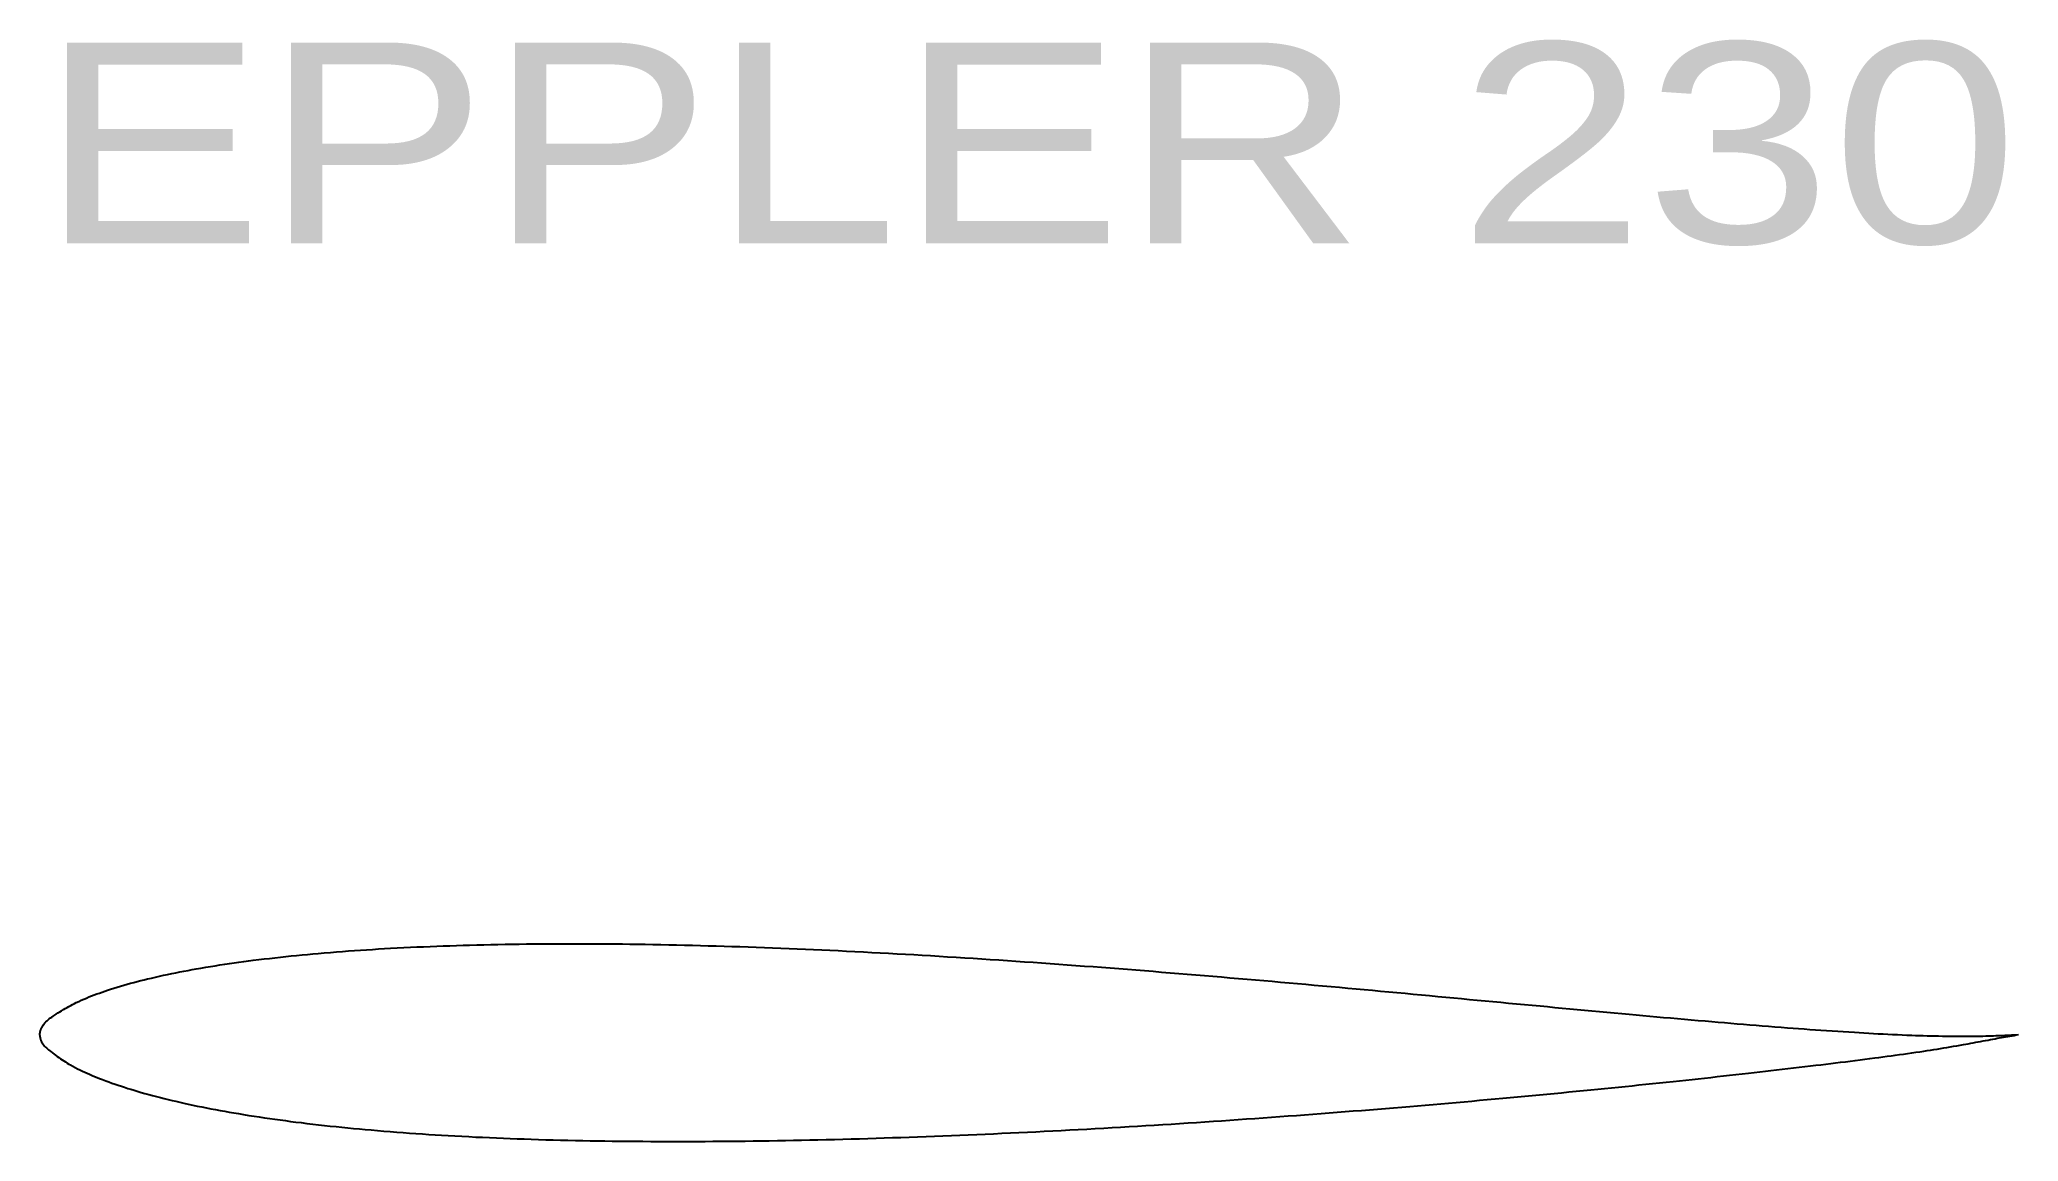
# Model space of a CAD drawing. Extents: x 0.1 to 10.1, y -0.5 to 5.1.
import ezdxf
from ezdxf.enums import TextEntityAlignment as Align

# ---------------------------------------------------------------- set-up
doc = ezdxf.new("R2010")
doc.units = 0
doc.layers.get('0').update_dxf_attribs({"linetype": 'CONTINUOUS'})

msp = doc.modelspace()

# ---------------------------------------------------------------- linework, layer by layer
at = {"color": 3, "linetype": 'CONTINUOUS'}
for points in [[(0.0505, 0.0483), (0.0512, 0.0513), (0.0519, 0.0544), (0.0527, 0.0574), (0.0534, 0.0604), (0.0542, 0.0634), (0.055, 0.0663), (0.0559, 0.0693), (0.0568, 0.0722), (0.0578, 0.0751), (0.0589, 0.0779), (0.06, 0.0807), (0.0612, 0.0834), (0.0646, 0.0899), (0.0685, 0.096), (0.0728, 0.1019), (0.0776, 0.1075), (0.0827, 0.1129), (0.0882, 0.1181), (0.0939, 0.1231), (0.0998, 0.1279), (0.106, 0.1326), (0.1122, 0.1371), (0.1186, 0.1415), (0.125, 0.1458), (0.1341, 0.152), (0.1433, 0.1579), (0.1525, 0.1637), (0.1616, 0.1694), (0.1708, 0.175), (0.18, 0.1804), (0.1892, 0.1857), (0.1984, 0.1909), (0.2077, 0.1959), (0.217, 0.2009), (0.2264, 0.2057), (0.2359, 0.2104), (0.2485, 0.2164), (0.2612, 0.2222), (0.274, 0.2279), (0.287, 0.2334), (0.3, 0.2388), (0.3131, 0.244), (0.3263, 0.249), (0.3396, 0.254), (0.3529, 0.2588), (0.3663, 0.2634), (0.3797, 0.268), (0.3931, 0.2725), (0.4098, 0.278), (0.4266, 0.2833), (0.4434, 0.2885), (0.4602, 0.2935), (0.4771, 0.2984), (0.4939, 0.3033), (0.5108, 0.308), (0.5277, 0.3125), (0.5447, 0.317), (0.5617, 0.3214), (0.5786, 0.3257), (0.5957, 0.3298), (0.6161, 0.3347), (0.6365, 0.3394), (0.657, 0.3441), (0.6775, 0.3486), (0.698, 0.353), (0.7185, 0.3572), (0.7391, 0.3614), (0.7597, 0.3655), (0.7803, 0.3694), (0.801, 0.3733), (0.8216, 0.3771), (0.8423, 0.3808), (0.8663, 0.3849), (0.8903, 0.389), (0.9143, 0.3929), (0.9383, 0.3968), (0.9624, 0.4005), (0.9865, 0.4042), (1.0105, 0.4078), (1.0346, 0.4112), (1.0587, 0.4146), (1.0828, 0.4179), (1.107, 0.4211), (1.1311, 0.4242), (1.1584, 0.4276), (1.1858, 0.4309), (1.2131, 0.4341), (1.2405, 0.4373), (1.2678, 0.4403), (1.2952, 0.4432), (1.3226, 0.4461), (1.35, 0.4488), (1.3774, 0.4515), (1.4048, 0.4541), (1.4322, 0.4566), (1.4597, 0.4591), (1.4901, 0.4617), (1.5205, 0.4642), (1.551, 0.4667), (1.5815, 0.4691), (1.6119, 0.4713), (1.6424, 0.4735), (1.6729, 0.4756), (1.7033, 0.4777), (1.7338, 0.4796), (1.7643, 0.4815), (1.7948, 0.4833), (1.8253, 0.485), (1.8586, 0.4868), (1.8919, 0.4885), (1.9251, 0.4901), (1.9584, 0.4917), (1.9917, 0.4931), (2.025, 0.4945), (2.0583, 0.4958), (2.0916, 0.4971), (2.1249, 0.4982), (2.1582, 0.4993), (2.1915, 0.5004), (2.2248, 0.5013), (2.2606, 0.5023), (2.2965, 0.5031), (2.3323, 0.5039), (2.3681, 0.5046), (2.404, 0.5053), (2.4398, 0.5059), (2.4757, 0.5064), (2.5115, 0.5068), (2.5474, 0.5072), (2.5832, 0.5075), (2.619, 0.5077), (2.6549, 0.5079), (2.693, 0.508), (2.731, 0.5081), (2.7691, 0.5081), (2.8071, 0.508), (2.8452, 0.5079), (2.8833, 0.5077), (2.9213, 0.5074), (2.9594, 0.507), (2.9974, 0.5067), (3.0355, 0.5062), (3.0735, 0.5057), (3.1116, 0.5051), (3.1515, 0.5044), (3.1915, 0.5037), (3.2314, 0.5029), (3.2714, 0.5021), (3.3113, 0.5012), (3.3512, 0.5002), (3.3912, 0.4992), (3.4311, 0.4981), (3.471, 0.4969), (3.511, 0.4957), (3.5509, 0.4945), (3.5908, 0.4932), (3.6322, 0.4918), (3.6737, 0.4903), (3.7151, 0.4888), (3.7565, 0.4873), (3.7979, 0.4857), (3.8394, 0.484), (3.8808, 0.4823), (3.9222, 0.4805), (3.9636, 0.4787), (4.005, 0.4769), (4.0464, 0.4749), (4.0878, 0.473), (4.1304, 0.4709), (4.1729, 0.4688), (4.2154, 0.4667), (4.2579, 0.4645), (4.3005, 0.4622), (4.343, 0.4599), (4.3855, 0.4576), (4.428, 0.4552), (4.4705, 0.4528), (4.513, 0.4503), (4.5556, 0.4478), (4.5981, 0.4453), (4.6413, 0.4426), (4.6844, 0.44), (4.7276, 0.4373), (4.7708, 0.4345), (4.814, 0.4317), (4.8572, 0.4289), (4.9003, 0.426), (4.9435, 0.4231), (4.9867, 0.4202), (5.0299, 0.4172), (5.073, 0.4142), (5.1162, 0.4112), (5.1596, 0.4081), (5.203, 0.4049), (5.2464, 0.4018), (5.2898, 0.3986), (5.3332, 0.3954), (5.3767, 0.3921), (5.4201, 0.3888), (5.4635, 0.3855), (5.5068, 0.3822), (5.5502, 0.3788), (5.5936, 0.3754), (5.637, 0.3719), (5.6802, 0.3685), (5.7234, 0.365), (5.7666, 0.3615), (5.8098, 0.358), (5.853, 0.3545), (5.8961, 0.3509), (5.9393, 0.3473), (5.9825, 0.3437), (6.0257, 0.3401), (6.0688, 0.3364), (6.112, 0.3327), (6.1552, 0.329), (6.1976, 0.3254), (6.2401, 0.3217), (6.2826, 0.318), (6.3251, 0.3142), (6.3675, 0.3105), (6.41, 0.3067), (6.4525, 0.3029), (6.4949, 0.2991), (6.5374, 0.2953), (6.5799, 0.2915), (6.6223, 0.2877), (6.6648, 0.2838), (6.7061, 0.28), (6.7474, 0.2763), (6.7887, 0.2725), (6.83, 0.2687), (6.8713, 0.2649), (6.9126, 0.2611), (6.9539, 0.2572), (6.9952, 0.2534), (7.0365, 0.2496), (7.0778, 0.2457), (7.1191, 0.2419), (7.1604, 0.238), (7.2001, 0.2343), (7.2397, 0.2305), (7.2794, 0.2268), (7.3191, 0.2231), (7.3587, 0.2194), (7.3984, 0.2156), (7.4381, 0.2119), (7.4778, 0.2082), (7.5174, 0.2044), (7.5571, 0.2007), (7.5968, 0.197), (7.6364, 0.1933), (7.674, 0.1898), (7.7115, 0.1862), (7.749, 0.1827), (7.7865, 0.1792), (7.8241, 0.1758), (7.8616, 0.1723), (7.8991, 0.1688), (7.9367, 0.1653), (7.9742, 0.1619), (8.0118, 0.1584), (8.0493, 0.155), (8.0868, 0.1515), (8.1217, 0.1484), (8.1566, 0.1452), (8.1916, 0.142), (8.2265, 0.1389), (8.2614, 0.1358), (8.2963, 0.1326), (8.3312, 0.1295), (8.3661, 0.1265), (8.401, 0.1234), (8.436, 0.1204), (8.4709, 0.1173), (8.5058, 0.1143), (8.5376, 0.1116), (8.5694, 0.1089), (8.6012, 0.1063), (8.633, 0.1036), (8.6648, 0.101), (8.6966, 0.0984), (8.7284, 0.0958), (8.7602, 0.0933), (8.792, 0.0908), (8.8239, 0.0883), (8.8557, 0.0858), (8.8875, 0.0834), (8.9157, 0.0813), (8.9439, 0.0792), (8.9721, 0.0771), (9.0003, 0.0751), (9.0285, 0.0731), (9.0567, 0.0711), (9.0849, 0.0692), (9.1131, 0.0672), (9.1413, 0.0654), (9.1695, 0.0635)], [(9.1695, 0.0635), (9.1977, 0.0618), (9.2259, 0.06), (9.25, 0.0586), (9.2741, 0.0571), (9.2982, 0.0558), (9.3223, 0.0544), (9.3464, 0.0531), (9.3706, 0.0519), (9.3947, 0.0507), (9.4188, 0.0495), (9.4429, 0.0484), (9.467, 0.0474), (9.4911, 0.0464), (9.5153, 0.0455), (9.5347, 0.0448), (9.5541, 0.0442), (9.5735, 0.0436), (9.5929, 0.043), (9.6124, 0.0425), (9.6318, 0.0421), (9.6512, 0.0417), (9.6706, 0.0413), (9.6901, 0.0411), (9.7095, 0.0408), (9.7289, 0.0406), (9.7484, 0.0405), (9.7625, 0.0404), (9.7767, 0.0404), (9.7908, 0.0404), (9.805, 0.0405), (9.8191, 0.0406), (9.8333, 0.0407), (9.8474, 0.0409), (9.8616, 0.0411), (9.8757, 0.0413), (9.8899, 0.0416), (9.904, 0.042), (9.9181, 0.0424), (9.9296, 0.0428), (9.941, 0.0432), (9.9524, 0.0436), (9.9638, 0.0441), (9.9752, 0.0445), (9.9866, 0.045), (9.998, 0.0456), (10.0094, 0.0461), (10.0208, 0.0466), (10.0322, 0.0472), (10.0436, 0.0477), (10.055, 0.0483)]]:
    msp.add_lwpolyline(points, dxfattribs=at)
at = {"color": 1, "linetype": 'CONTINUOUS'}
for points in [[(0.0505, 0.0483), (0.0508, 0.0463), (0.0511, 0.0443), (0.0514, 0.0423), (0.0517, 0.0403), (0.052, 0.0383), (0.0523, 0.0364), (0.0527, 0.0344), (0.0531, 0.0324), (0.0535, 0.0305), (0.054, 0.0286), (0.0545, 0.0267), (0.055, 0.0248), (0.0573, 0.0186), (0.0601, 0.0126), (0.0634, 0.0068), (0.0671, 0.0012), (0.0713, -0.0041), (0.0758, -0.0093), (0.0806, -0.0144), (0.0856, -0.0192), (0.0908, -0.024), (0.0962, -0.0286), (0.1016, -0.0331), (0.1072, -0.0375), (0.1154, -0.044), (0.1236, -0.0502), (0.1318, -0.0563), (0.14, -0.0623), (0.1483, -0.0681), (0.1565, -0.0738), (0.1649, -0.0793), (0.1732, -0.0847), (0.1817, -0.09), (0.1901, -0.0952), (0.1987, -0.1002), (0.2073, -0.1052), (0.2189, -0.1116), (0.2307, -0.1179), (0.2426, -0.124), (0.2546, -0.13), (0.2667, -0.1358), (0.2789, -0.1415), (0.2912, -0.147), (0.3035, -0.1524), (0.3159, -0.1577), (0.3284, -0.1629), (0.3409, -0.168), (0.3535, -0.173), (0.3692, -0.1791), (0.385, -0.1851), (0.4008, -0.1909), (0.4166, -0.1966), (0.4325, -0.2022), (0.4484, -0.2076), (0.4643, -0.2129), (0.4803, -0.2181), (0.4963, -0.2232), (0.5123, -0.2282), (0.5284, -0.2331), (0.5444, -0.2379), (0.5638, -0.2436), (0.5832, -0.2491), (0.6027, -0.2544), (0.6222, -0.2597), (0.6417, -0.2648), (0.6612, -0.2699), (0.6808, -0.2748), (0.7004, -0.2796), (0.7201, -0.2843), (0.7398, -0.2889), (0.7594, -0.2934), (0.7792, -0.2979), (0.8021, -0.3029), (0.8251, -0.3078), (0.848, -0.3126), (0.8711, -0.3173), (0.8941, -0.3219), (0.9171, -0.3264), (0.9402, -0.3308), (0.9633, -0.3351), (0.9864, -0.3393), (1.0095, -0.3434), (1.0326, -0.3474), (1.0558, -0.3513), (1.0821, -0.3556), (1.1084, -0.3598), (1.1347, -0.364), (1.1611, -0.368), (1.1875, -0.3719), (1.2138, -0.3757), (1.2402, -0.3795), (1.2667, -0.3831), (1.2931, -0.3867), (1.3195, -0.3901), (1.346, -0.3935), (1.3724, -0.3968), (1.4019, -0.4004), (1.4314, -0.4039), (1.4608, -0.4072), (1.4903, -0.4105), (1.5198, -0.4137), (1.5493, -0.4169), (1.5789, -0.4199), (1.6084, -0.4228), (1.6379, -0.4257), (1.6675, -0.4285), (1.697, -0.4312), (1.7266, -0.4338), (1.7589, -0.4366), (1.7913, -0.4393), (1.8237, -0.4419), (1.8561, -0.4445), (1.8885, -0.4469), (1.9209, -0.4493), (1.9533, -0.4516), (1.9857, -0.4538), (2.0181, -0.4559), (2.0505, -0.4579), (2.0829, -0.4599), (2.1154, -0.4618), (2.1503, -0.4638), (2.1853, -0.4657), (2.2203, -0.4675), (2.2553, -0.4693), (2.2903, -0.4709), (2.3253, -0.4725), (2.3603, -0.474), (2.3954, -0.4755), (2.4304, -0.4768), (2.4654, -0.4781), (2.5004, -0.4794), (2.5354, -0.4805), (2.5727, -0.4817), (2.61, -0.4828), (2.6473, -0.4838), (2.6846, -0.4848), (2.722, -0.4857), (2.7593, -0.4865), (2.7966, -0.4873), (2.8339, -0.488), (2.8712, -0.4886), (2.9085, -0.4892), (2.9458, -0.4897), (2.9831, -0.4901), (3.0224, -0.4905), (3.0616, -0.4909), (3.1009, -0.4912), (3.1401, -0.4914), (3.1794, -0.4916), (3.2186, -0.4917), (3.2579, -0.4917), (3.2971, -0.4917), (3.3364, -0.4917), (3.3756, -0.4915), (3.4149, -0.4914), (3.4542, -0.4911), (3.495, -0.4908), (3.5358, -0.4905), (3.5766, -0.4901), (3.6174, -0.4896), (3.6582, -0.4891), (3.699, -0.4886), (3.7398, -0.488), (3.7806, -0.4873), (3.8214, -0.4866), (3.8623, -0.4858), (3.9031, -0.485), (3.9439, -0.4841), (3.9858, -0.4832), (4.0278, -0.4822), (4.0697, -0.4812), (4.1116, -0.4801), (4.1536, -0.479), (4.1955, -0.4778), (4.2374, -0.4766), (4.2794, -0.4753), (4.3213, -0.474), (4.3632, -0.4726), (4.4052, -0.4712), (4.4471, -0.4697), (4.4897, -0.4682), (4.5324, -0.4666), (4.575, -0.465), (4.6177, -0.4634), (4.6603, -0.4617), (4.7029, -0.4599), (4.7456, -0.4581), (4.7882, -0.4563), (4.8308, -0.4545), (4.8735, -0.4525), (4.9161, -0.4506), (4.9587, -0.4486), (5.0016, -0.4466), (5.0445, -0.4445), (5.0874, -0.4424), (5.1302, -0.4403), (5.1731, -0.4381), (5.216, -0.4358), (5.2588, -0.4336), (5.3017, -0.4313), (5.3446, -0.4289), (5.3874, -0.4266), (5.4303, -0.4242), (5.4732, -0.4217), (5.5158, -0.4192), (5.5585, -0.4167), (5.6011, -0.4142), (5.6438, -0.4116), (5.6864, -0.409), (5.7291, -0.4063), (5.7717, -0.4036), (5.8143, -0.4009), (5.857, -0.3981), (5.8996, -0.3954), (5.9422, -0.3925), (5.9849, -0.3897), (6.0268, -0.3869), (6.0688, -0.384), (6.1108, -0.3811), (6.1527, -0.3782), (6.1947, -0.3752), (6.2366, -0.3722), (6.2786, -0.3692), (6.3205, -0.3662), (6.3625, -0.3631), (6.4044, -0.36), (6.4464, -0.3568), (6.4883, -0.3537), (6.5291, -0.3506), (6.5699, -0.3474), (6.6107, -0.3443), (6.6516, -0.3411), (6.6924, -0.3378), (6.7332, -0.3346), (6.774, -0.3313), (6.8148, -0.328), (6.8556, -0.3246), (6.8963, -0.3213), (6.9371, -0.3179), (6.9779, -0.3145), (7.0171, -0.3112), (7.0563, -0.3078), (7.0955, -0.3045), (7.1347, -0.3011), (7.1739, -0.2977), (7.2131, -0.2942), (7.2523, -0.2908), (7.2915, -0.2873), (7.3307, -0.2838), (7.3699, -0.2803), (7.4091, -0.2767), (7.4482, -0.2731), (7.4854, -0.2697), (7.5225, -0.2663), (7.5596, -0.2628), (7.5968, -0.2594), (7.6339, -0.2559), (7.671, -0.2523), (7.7081, -0.2488), (7.7453, -0.2452), (7.7824, -0.2416), (7.8195, -0.238), (7.8566, -0.2344), (7.8937, -0.2307), (7.9284, -0.2273), (7.963, -0.2238), (7.9977, -0.2204), (8.0323, -0.2169), (8.067, -0.2134), (8.1016, -0.2098), (8.1363, -0.2063), (8.1709, -0.2027), (8.2055, -0.1991), (8.2402, -0.1955), (8.2748, -0.1919), (8.3094, -0.1882), (8.3412, -0.1848), (8.3729, -0.1814), (8.4047, -0.178), (8.4364, -0.1746), (8.4682, -0.1711), (8.4999, -0.1677), (8.5316, -0.1642), (8.5634, -0.1607), (8.5951, -0.1572), (8.6268, -0.1536), (8.6586, -0.1501), (8.6903, -0.1465), (8.7187, -0.1433), (8.7472, -0.14), (8.7756, -0.1368), (8.804, -0.1335), (8.8325, -0.1302), (8.8609, -0.1269), (8.8893, -0.1236), (8.9178, -0.1202), (8.9462, -0.1169), (8.9746, -0.1135)], [(8.9746, -0.1135), (9.003, -0.1101), (9.0314, -0.1067), (9.0562, -0.1037), (9.081, -0.1007), (9.1058, -0.0976), (9.1306, -0.0946), (9.1553, -0.0915), (9.1801, -0.0884), (9.2049, -0.0853), (9.2296, -0.0822), (9.2544, -0.0791), (9.2792, -0.0759), (9.3039, -0.0727), (9.3287, -0.0695), (9.3494, -0.0667), (9.3702, -0.064), (9.391, -0.0612), (9.4117, -0.0584), (9.4325, -0.0555), (9.4532, -0.0527), (9.474, -0.0498), (9.4947, -0.0469), (9.5154, -0.0439), (9.5362, -0.0409), (9.5569, -0.0378), (9.5776, -0.0347), (9.5942, -0.0322), (9.6108, -0.0297), (9.6275, -0.0271), (9.6441, -0.0245), (9.6607, -0.0218), (9.6773, -0.0191), (9.6939, -0.0164), (9.7105, -0.0136), (9.7271, -0.0108), (9.7437, -0.0079), (9.7602, -0.005), (9.7768, -0.002), (9.7892, 0.0002), (9.8017, 0.0025), (9.8141, 0.0049), (9.8266, 0.0072), (9.839, 0.0095), (9.8515, 0.0119), (9.8639, 0.0142), (9.8764, 0.0165), (9.8888, 0.0189), (9.9012, 0.0212), (9.9137, 0.0235), (9.9261, 0.0258), (9.9369, 0.0277), (9.9476, 0.0297), (9.9583, 0.0316), (9.9691, 0.0335), (9.9798, 0.0354), (9.9905, 0.0372), (10.0013, 0.0391), (10.012, 0.0409), (10.0228, 0.0428), (10.0335, 0.0446), (10.0443, 0.0465), (10.055, 0.0483)]]:
    msp.add_lwpolyline(points, dxfattribs=at)

# ---------------------------------------------------------------- texts
at = {"color": 7}
msp.add_text('EPPLER 230', height=1.0149, dxfattribs=at).set_placement((0.0505, 4.0501), (10.055, 4.0501), align=Align.FIT)

doc.saveas('drawing.dxf')
